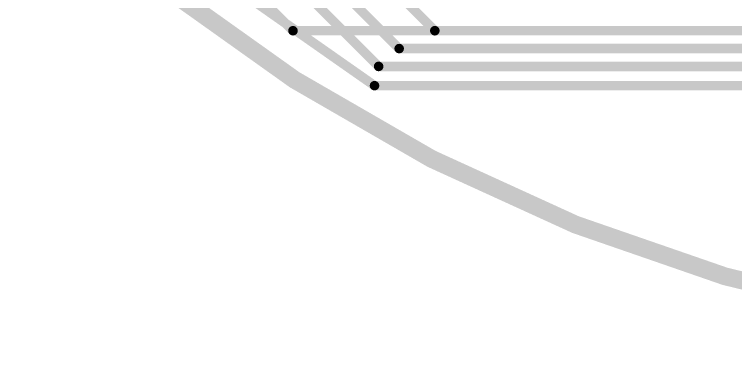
# Model space of a CAD drawing. Header units: millimetres. Extents: x -35.7 to 35.7, y -3.2 to 68.2.
# Drawn here: x -25.18 to -9.78, y -3.19 to 4.03 of the extents above; entities that cross this region are included whole.
import ezdxf

# ---------------------------------------------------------------- set-up
doc = ezdxf.new("R2010")
doc.units = ezdxf.units.MM
for name, color, linetype in [('BottomLayer', 5, 'Continuous'), ('Mechanical2', 216, 'Continuous'), ('TopLayer', 1, 'Continuous')]:
    doc.layers.add(name, color=color, linetype=linetype)

msp = doc.modelspace()

# ---------------------------------------------------------------- linework, layer by layer
at = {"layer": 'BottomLayer', "const_width": 0.203}
for points in [[(-20.65, 6.172), (-17.399, 2.921)], [(-18.577, 6.061), (-16.199, 3.683)], [(-19.593, 5.934), (-16.961, 3.302)], [(-21.843, 5.562), (-17.487, 2.51)], [(-16.199, 3.683), (-3.869, 3.683)], [(-16.961, 3.302), (-3.048, 3.302)], [(-17.399, 2.921), (-2.572, 2.921)], [(-17.487, 2.51), (-2.316, 2.51)]]:
    msp.add_lwpolyline(points, dxfattribs=at)
at = {"layer": 'BottomLayer', "const_width": 0.102}
for points in [[(-16.25, 3.683, 1), (-16.148, 3.683, 1)], [(-16.25, 3.683, 1), (-16.148, 3.683, 1)], [(-17.011, 3.302, 1), (-16.91, 3.302, 1)], [(-17.011, 3.302, 1), (-16.91, 3.302, 1)], [(-17.45, 2.921, 1), (-17.348, 2.921, 1)], [(-17.45, 2.921, 1), (-17.348, 2.921, 1)], [(-17.537, 2.51, 1), (-17.436, 2.51, 1)], [(-17.537, 2.51, 1), (-17.436, 2.51, 1)]]:
    msp.add_lwpolyline(points, format="xyb", close=True, dxfattribs=at)
at = {"layer": 'Mechanical2', "const_width": 0.381}
msp.add_lwpolyline([(0, -3, -0.267949), (-30.744, 14.75)], format="xyb", dxfattribs=at)
at = {"layer": 'TopLayer', "const_width": 0.203}
for points in [[(-22.894, 7.35), (-19.228, 3.683)], [(-19.228, 3.683), (-8.896, 3.683)]]:
    msp.add_lwpolyline(points, dxfattribs=at)
at = {"layer": 'TopLayer', "const_width": 0.102}
msp.add_lwpolyline([(-19.279, 3.683, 1), (-19.177, 3.683, 1)], format="xyb", close=True, dxfattribs=at)
msp.add_lwpolyline([(-19.279, 3.683, 1), (-19.177, 3.683, 1)], format="xyb", close=True, dxfattribs=at)

doc.saveas('drawing.dxf')
